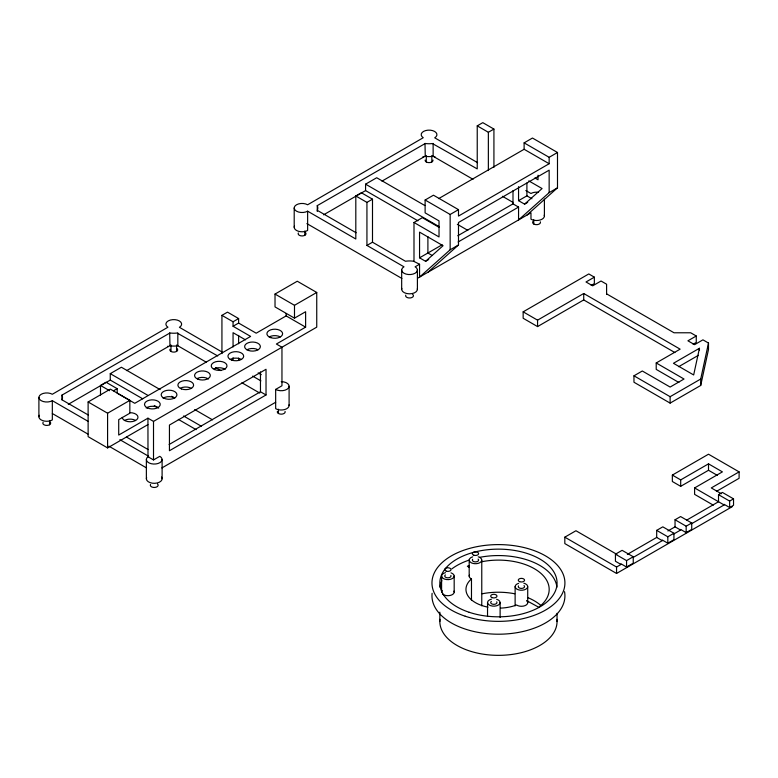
<?xml version="1.0" encoding="UTF-8"?>
<svg xmlns="http://www.w3.org/2000/svg" width="778" height="778" viewBox="0 0 778 778"><rect width="100%" height="100%" fill="white"/><g stroke="black" fill="none" stroke-linecap="round" stroke-linejoin="round"><path stroke-width="1.17" d="M674.896 352.56L583.724 299.929L537.559 326.585L523.156 318.26L523.156 311.842L588.79 273.944L594.353 277.153L594.353 283.581L591.222 285.39M626.562 567.036L626.562 560.607L633.243 556.756L633.243 563.175L626.562 567.036L621 563.826L621 564.468L616.555 567.036L564.818 537.17L564.818 543.589L616.555 573.454L732.429 506.556M656.69 530.372L662.807 526.842L673.933 533.261L673.933 539.689L667.816 543.219L667.816 536.791L656.69 530.372L656.69 537.442L627.35 554.374M699.441 350.431L699.441 348.281L673.456 363.287L693.665 374.957L699.441 348.281M678.873 382.475L656.214 369.394L656.214 362.966L684.027 379.022L670.121 387.055L642.307 370.999L633.963 375.813L633.963 382.241L670.121 403.111L700.715 385.45L700.715 379.022L708.495 343.059L702.933 339.84L694.589 344.664L687.917 340.803L696.261 335.989L696.261 342.417L693.13 344.216M700.715 385.45L708.495 349.478L708.495 343.059M425.595 261.311L443.071 245.712L419.556 232.126L419.556 257.819L425.595 261.311L428.717 259.502M457.765 235.763L512.994 203.875L518.556 207.084L518.556 219.931L549.151 192.633L549.151 170.158L458.495 222.498L458.495 244.973L450.151 249.796L419.556 277.094L419.556 264.248L413.614 261.252A15.735 9.083 0 0 0 405.464 261.252L372.497 242.211L366.934 245.43L366.934 202.387L372.497 199.178L372.497 242.211M427.9 272.271L458.495 244.973M518.556 186.652L518.556 200.666L524.596 204.147L542.072 188.548L528.777 180.875M526.9 215.117L557.495 187.819L557.495 152.488L532.463 138.037L524.119 142.86L524.119 149.279L549.151 163.73L549.151 157.312L524.119 142.86M471.478 600.353L471.478 578.939A32.491 18.76 0 0 0 488.001 607.161M356.12 232.758L317.268 210.332A15.735 9.083 0 0 0 317.268 205.625L425.265 143.483A15.735 9.083 0 0 0 432.412 143.541L477.235 168.894L477.235 125.861L482.798 122.652L493.923 129.07L493.923 167.328M323.57 214.835L365.572 190.591L365.572 184.162L376.698 177.744L424.866 205.557M477.566 162.66L434.727 137.813A7.868 4.542 0 0 0 434.649 131.463A7.868 4.542 0 0 0 423.65 131.365A7.868 4.542 0 0 0 423.242 137.716L307.631 204.77A7.868 4.542 0 0 0 296.506 204.77A7.868 4.542 0 0 0 296.506 211.188A7.868 4.542 0 0 0 307.631 211.188L355.809 239.002L355.809 195.968L361.371 192.759L372.497 199.178M381.949 181.138L425.362 156.077M477.235 125.861L488.36 132.279L493.923 129.07M88.215 414.975L61.968 399.824A15.735 9.083 0 0 0 61.968 395.117L169.964 332.965A15.735 9.083 0 0 0 177.112 333.023L217.733 355.954M68.27 404.327L110.262 380.082L110.262 373.654L121.387 367.235L160.142 389.603M100.498 395.02L100.498 385.46L106.061 382.241L117.186 388.669L117.186 393.162L134.769 403.305L250.633 336.417L233.06 326.264L233.06 321.771L221.934 315.353L221.934 353.601M221.934 315.353L227.497 312.134L238.622 318.562L238.622 323.055L256.195 333.198L286.148 315.907L305.618 327.149L305.618 311.735L294.492 318.153L275.023 306.911L275.023 294.065L297.274 281.228L316.743 292.46L316.743 327.149L153.509 421.394L147.946 418.185L118.713 435.058L118.713 419.643L129.838 413.215L129.838 400.369L110.369 389.126L88.118 401.973L88.128 436.662L107.588 447.904L147.946 424.603L147.946 418.185M126.639 370.62L170.985 345.024M413.993 261.038L413.993 222.498L439.025 236.95L439.025 220.884L425.119 212.861L425.119 200.014L433.463 195.2L458.495 209.652L458.495 216.07L549.151 163.73M438.666 198.614L524.119 149.279M113.481 390.809L117.186 388.669M233.06 321.771L238.622 318.562M233.06 326.264L238.622 323.055M413.993 222.498L422.337 217.675L439.025 227.312M425.119 200.014L450.151 214.465L458.495 209.652M549.151 157.312L557.495 152.488M88.118 401.973L107.588 413.215L129.838 400.369M275.023 294.065L294.492 305.307L316.743 292.46M419.556 257.819L427.9 253.006L431.926 255.33M518.556 200.666L526.9 195.852L531.928 198.75M427.54 253.21L442.137 244.788M305.618 327.149L276.394 344.022L281.957 347.231L281.957 385.771L275.665 389.408L275.665 408.674A7.868 4.542 0 0 0 284.709 409.539A7.868 4.542 0 0 0 289.027 404.871M419.556 264.248L415.102 266.815A7.868 4.542 0 0 1 415.102 273.234A7.868 4.542 0 0 1 403.976 273.234A7.868 4.542 0 0 1 403.976 266.815L366.934 245.43M458.116 241.977L518.556 207.084M524.596 204.147L527.717 202.348M549.151 192.633L557.495 187.819M417.776 278.116L530.975 212.764L530.975 219.192A7.868 4.542 0 0 0 540.243 219.98A7.868 4.542 0 0 0 544.25 215.088M169.127 444.501L260.465 391.762L266.027 394.971L266.027 369.278L169.439 425.041L169.439 450.734L266.027 394.971M119.861 439.667L148.676 456.307L147.995 456.744L153.509 459.934L159.801 456.307A7.868 4.542 0 0 1 160.035 462.579A7.868 4.542 0 0 1 149.181 462.998A7.868 4.542 0 0 1 147.995 456.744L147.946 424.603M161.882 467.948L275.665 402.255M594.353 277.153L586.009 281.976L592.69 285.827L601.034 281.014L606.597 284.223L606.597 294.259M523.156 311.842L537.559 320.157L583.724 293.501L680.128 349.157L656.214 362.966M678.649 366.71L698.401 355.313M633.963 375.813L670.121 396.692L700.715 379.022M564.818 537.17L575.944 530.742L616.866 554.374M717.442 475.426L708.505 470.272L680.692 486.328L672.348 481.504L672.348 475.086L708.505 454.206L739.1 471.876L739.1 478.295L716.441 491.385M672.348 475.086L680.692 479.9L708.505 463.844L722.412 471.876L694.598 487.932L694.598 494.351L713.319 505.165M739.1 471.876L711.287 487.932L721.352 493.738M621 564.468L615.437 561.249L615.437 554.189L622.118 550.338L633.243 556.756M680.604 530.051L675.041 526.842L675.041 519.772L680.604 516.563L691.73 522.981L691.73 529.41L686.167 532.619L680.604 529.41L680.604 530.051L673.466 534.175M686.76 520.083L718.522 501.742L718.512 494.672L722.412 492.425L733.537 498.854L733.537 505.272L729.647 507.519L724.085 504.309L724.085 504.951L691.292 523.886M667.903 530.966L675.041 526.842M667.816 536.791L673.933 533.261M686.167 532.619L686.167 526.2L691.73 522.981M729.647 507.519L729.638 501.1L733.537 498.854M632.913 557.583L662.253 540.652L662.253 540.01L667.816 543.219M434.63 157.146L434.727 157.088A7.868 4.542 0 0 0 435.077 156.864M469.29 565.45L467.354 566.248L469.29 567.395M471.478 578.939L471.322 578.871A6.292 3.637 0 0 1 469.513 574.971M526.657 600.645L538.697 607.229A50.735 29.292 0 0 0 539.689 572.336A50.735 29.292 0 0 0 482.136 561.667M534.894 177.987L538.026 179.786L538.026 175.206M525.831 190.522L530.975 193.498A7.868 4.542 0 0 1 538.57 192.322M432.772 156.077L473.034 179.319M502.432 196.289L512.935 202.348M696.261 335.989L690.699 332.78L674.011 332.78L606.597 293.86M457.328 224.297L467.802 230.346M365.572 184.162L438.88 226.486M365.572 190.591L417.932 220.816M355.809 195.968L366.934 202.387M401.886 278.456L307.631 224.035A7.868 4.542 0 0 0 306.863 223.646M718.512 494.672L729.638 501.1M694.598 487.932L724.085 504.951M675.041 519.772L686.167 526.2M656.69 537.442L662.253 540.652M245.469 339.85L233.06 332.692L233.06 346.969M615.437 554.189L626.562 560.607M222.265 352.152L179.426 327.305A7.868 4.542 0 0 0 179.348 320.954A7.868 4.542 0 0 0 168.34 320.857A7.868 4.542 0 0 0 167.941 327.207L52.33 394.261A7.868 4.542 0 0 0 41.205 394.261A7.868 4.542 0 0 0 41.205 400.68A7.868 4.542 0 0 0 52.33 400.68L87.933 421.238M258.17 372.886L261.262 374.665M252.636 376.105L260.883 380.87M176.548 345.024L206.18 362.14M215.632 367.595L220.884 370.62M241.88 382.747L259.735 393.055M171.656 396.255L174.797 398.064M194.695 409.549L212.501 419.828M110.262 373.654L147.966 395.419M183.569 415.977L201.376 426.256M110.262 380.082L142.734 398.822M154.248 405.474L157.389 407.283M178.337 419.381L196.134 429.651M100.498 385.46L109.601 390.712M126.464 437.051L148.102 449.548M52.33 413.526L87.933 434.085M108.881 446.173L146.575 467.938M423.504 157.146L423.242 156.991A7.868 4.542 0 0 1 422.911 156.757M168.204 346.628L167.941 346.473A7.868 4.542 0 0 1 167.61 346.249M708.505 463.844L708.505 470.272M680.692 479.9L680.692 486.328M670.121 396.692L670.121 403.111M616.555 567.036L616.555 573.454M583.724 293.501L583.724 299.929M557.048 613.346L557.048 621.515M544.405 199.119L544.405 215.973M537.559 320.157L537.559 326.585M533.757 219.727L533.757 224.006M527.717 586.602L527.717 602.668M526.9 183.005L526.9 195.852M515.124 586.602L515.124 605.877M512.994 190.629L512.994 203.875M500.118 602.532L500.118 617.45M488.36 132.279L488.36 170.538M487.534 602.532L487.534 616.302M481.767 560.082L481.767 605.848M469.183 560.082L469.183 576.138M454.177 576.012L454.177 592.068M450.151 214.465L450.151 249.796M441.593 576.012L441.593 592.068M439.842 612.169L439.842 621.515M433.132 143.434L433.132 156.281L432.412 156.388A15.735 9.083 0 0 1 425.265 156.329L424.992 143.434M431.848 155.542L431.848 161.96M427.9 236.658L427.9 253.006M426.286 155.542L426.286 161.96M417.407 270.024L417.407 289.299M401.672 270.024L401.672 289.299M317.268 205.625L317.268 211.47M307.631 211.188L307.631 230.463A7.868 4.542 0 0 1 298.139 231.183A7.868 4.542 0 0 1 294.473 226.077M304.85 230.998L304.85 235.277M294.492 305.307L294.492 318.153M294.201 207.979L294.201 227.254M289.095 386.199L289.095 405.464M286.148 313.534L286.148 315.907M278.446 409.209L278.446 413.497M260.465 371.903L260.465 391.762M238.622 335.425L238.622 343.75M238.622 358.026L238.622 360.409M233.06 357.666L233.06 360.049M177.831 332.926L177.831 345.772L177.112 345.87A15.735 9.083 0 0 1 169.964 345.811L169.692 332.926M176.548 346.093L176.548 351.452M170.985 346.093L170.985 351.452M162.106 459.516L162.106 478.781M153.509 421.394L153.509 459.934M146.371 459.516L146.371 478.781M107.588 413.215L107.588 447.904M61.968 395.117L61.968 399.785M52.33 400.68L52.33 419.945A7.868 4.542 0 0 1 42.615 420.597A7.868 4.542 0 0 1 39.318 415.277M49.549 420.49L49.549 424.769M38.9 397.47L38.9 416.736M246.937 349.789A7.868 4.542 0 0 1 258.063 349.789M129.887 412.69A7.868 4.542 0 0 1 137.988 417.096A7.868 4.542 0 0 1 130.354 421.773A7.868 4.542 0 0 1 122.263 417.368M146.206 407.993A7.868 4.542 0 0 1 158.683 408.1M230.249 359.426A7.868 4.542 0 0 1 241.374 359.426M269.188 336.942A7.868 4.542 0 0 1 280.313 336.942M214.028 368.811A7.868 4.542 0 0 1 225.114 369.326M180.486 388.164A7.868 4.542 0 0 1 191.592 388.504M163.098 398.21A7.868 4.542 0 0 1 174.194 397.733M124.402 420.538A7.868 4.542 0 0 1 135.518 420.353M161.503 477.05A7.868 4.542 0 0 1 154.754 483.313A7.868 4.542 0 0 1 146.634 477.604M285.088 411.445A3.929 2.276 0 0 1 281.228 414.159A3.929 2.276 0 0 1 277.376 411.445M281.228 381.658A7.868 4.542 0 0 1 288.502 387.93A7.868 4.542 0 0 1 275.665 389.408M157.506 483.945A3.929 2.276 0 0 1 154.754 487.456A3.929 2.276 0 0 1 150.514 484.48M50.171 422.026A3.929 2.276 0 0 1 47.02 425.43A3.929 2.276 0 0 1 43.13 422.289M177.034 348.583A3.929 2.276 0 0 1 174.398 352.084A3.929 2.276 0 0 1 169.964 349.254M197.34 378.448A7.868 4.542 0 0 1 208.426 378.964M417.339 288.706A7.868 4.542 0 0 1 409.286 293.831A7.868 4.542 0 0 1 401.827 288.414M412.661 294.337A3.929 2.276 0 0 1 410.307 297.945A3.929 2.276 0 0 1 405.737 295.134M540.331 221.808A3.929 2.276 0 0 1 535.896 224.638A3.929 2.276 0 0 1 533.261 221.137M432.967 160.054A3.929 2.276 0 0 1 429.067 162.621A3.929 2.276 0 0 1 425.167 160.054M305.346 232.408A3.929 2.276 0 0 1 302.584 235.929A3.929 2.276 0 0 1 298.344 232.943M496.734 601.841A3.151 1.819 0 0 1 493.417 604.341A3.151 1.819 0 0 1 491.336 601.433M478.091 559.071A3.151 1.819 0 0 1 475.679 561.891A3.151 1.819 0 0 1 472.654 559.275M439.969 587.186A58.603 33.833 0 0 1 441.836 580.641M451.95 568.806A58.603 33.833 0 0 1 459.808 563.962L462.764 562.552A58.603 33.833 0 0 1 469.144 560.102M479.608 557.359A58.603 33.833 0 0 1 556.931 587.186M564.527 591.65A66.47 38.375 0 0 1 499.894 634.196A66.47 38.375 0 0 1 432.111 593.313M450.861 575.428A3.151 1.819 0 0 1 447.369 577.801A3.151 1.819 0 0 1 445.386 574.903M451.026 572.861A6.292 3.637 0 0 1 452.524 578.462A6.292 3.637 0 0 1 442.731 578.093A6.292 3.637 0 0 1 445.473 572.647M453.963 591.124A6.292 3.637 0 0 1 450.287 595.423A6.292 3.637 0 0 1 442.429 593.886M441.641 591.591A6.292 3.637 0 0 1 442.235 590.463M524.032 585.601A3.151 1.819 0 0 1 521.727 588.411A3.151 1.819 0 0 1 518.508 585.912M527.066 601.054A6.292 3.637 0 0 1 524.917 605.683A6.292 3.637 0 0 1 516.689 605.06L516.563 604.973A32.491 18.76 0 0 1 500.575 608.114M518.634 583.344A6.292 3.637 0 0 0 516.427 588.82L516.689 589.004A6.292 3.637 0 0 0 525.87 589.179A6.292 3.637 0 0 0 525.568 583.879L525.247 583.724A6.292 3.637 0 0 0 523.827 583.247M496.617 599.274A6.292 3.637 0 0 1 498.649 604.876A6.292 3.637 0 0 1 488.749 604.681A6.292 3.637 0 0 1 491.424 599.177M472.693 556.824A6.292 3.637 0 0 0 471.322 562.815L471.643 562.961A6.292 3.637 0 0 0 479.919 562.65A6.292 3.637 0 0 0 480.464 557.865L480.201 557.68A6.292 3.637 0 0 0 478.256 556.824M556.922 619.307A58.603 33.833 0 0 1 498.445 655.348A58.603 33.833 0 0 1 439.969 619.307M482.136 593.779A50.735 29.292 0 0 1 514.754 593.779M527.542 597.523A50.735 29.292 0 0 1 540.632 605.245M231.873 360.146A7.868 4.542 0 0 0 243.679 356.217A7.868 4.542 0 0 0 231.873 352.278A7.868 4.542 0 0 0 231.873 360.146M147.489 407.944A7.868 4.542 0 0 0 160.151 405.046A7.868 4.542 0 0 0 149.473 400.164A7.868 4.542 0 0 0 147.489 407.944M270.812 337.662A7.868 4.542 0 0 0 282.618 333.733A7.868 4.542 0 0 0 270.812 329.804A7.868 4.542 0 0 0 270.812 337.662M248.561 350.508A7.868 4.542 0 0 0 260.367 346.58A7.868 4.542 0 0 0 248.561 342.641A7.868 4.542 0 0 0 248.561 350.508M214.65 369.589A7.868 4.542 0 0 0 226.962 366.214A7.868 4.542 0 0 0 215.749 361.741A7.868 4.542 0 0 0 214.65 369.589M181.469 388.922A7.868 4.542 0 0 0 193.605 385.353A7.868 4.542 0 0 0 182.178 381.074A7.868 4.542 0 0 0 181.469 388.922M163.925 398.19A7.868 4.542 0 0 0 176.791 395.603A7.868 4.542 0 0 0 166.473 390.459A7.868 4.542 0 0 0 163.925 398.19M197.972 379.217A7.868 4.542 0 0 0 210.274 375.852A7.868 4.542 0 0 0 199.061 371.378A7.868 4.542 0 0 0 197.972 379.217M492.085 597.621A3.151 1.819 0 0 0 496.967 596.23A3.151 1.819 0 0 0 492.435 594.48A3.151 1.819 0 0 0 492.085 597.621M473.899 555.229A3.151 1.819 0 0 0 478.616 553.654A3.151 1.819 0 0 0 473.899 552.079A3.151 1.819 0 0 0 473.899 555.229M469.144 612.276A58.603 33.833 0 0 0 557.058 582.975A58.603 33.833 0 0 0 469.144 553.673A58.603 33.833 0 0 0 469.144 612.276M465.205 616.215A66.47 38.375 0 0 0 564.916 582.975A66.47 38.375 0 0 0 465.205 549.745A66.47 38.375 0 0 0 465.205 616.215M446.309 571.159A3.151 1.819 0 0 0 451.026 569.584A3.151 1.819 0 0 0 446.309 568.008A3.151 1.819 0 0 0 446.309 571.159M519.675 581.691A3.151 1.819 0 0 0 524.557 580.3A3.151 1.819 0 0 0 520.025 578.55A3.151 1.819 0 0 0 519.675 581.691"/></g></svg>
